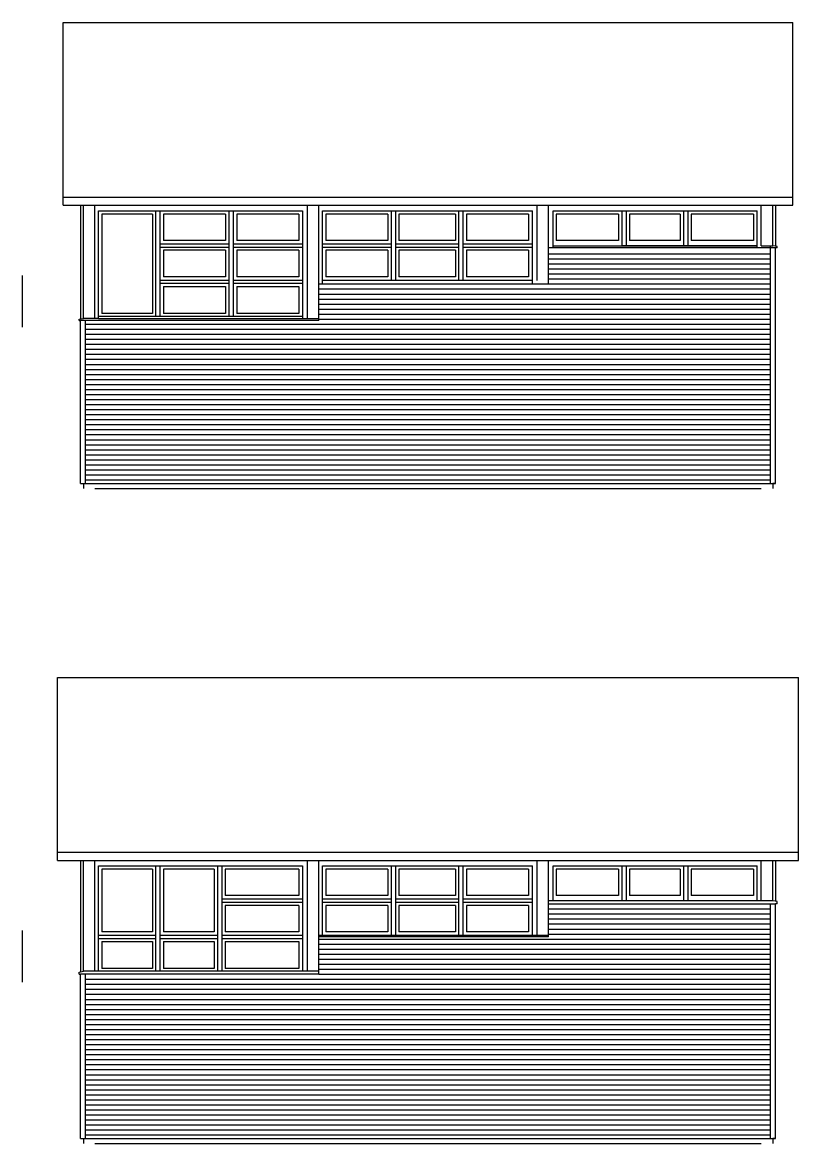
# Model space of a CAD drawing. Header units: inches. Extents: x 683 to 9370, y -498 to 3956.
# Drawn here: x 4164 to 4704, y 902 to 1683 of the extents above; entities that cross this region are included whole.
import ezdxf

# ---------------------------------------------------------------- set-up
doc = ezdxf.new("R2010")
doc.units = ezdxf.units.IN
doc.header["$MEASUREMENT"] = 0
for name, color, linetype in [('e1', 253, 'Continuous'), ('e2', 251, 'Continuous'), ('millwork', 40, 'Continuous'), ('walls', 7, 'Continuous')]:
    doc.layers.add(name, color=color, linetype=linetype)

msp = doc.modelspace()

# ---------------------------------------------------------------- linework, layer by layer
at = {"layer": 'e1'}
for p, q in [((4192.47, 1561.25), (4700.47, 1561.25)), ((4192.47, 1555.56), (4700.47, 1555.56)), ((4214.47, 1476.75), (4214.47, 1555.56)), ((4362.45, 1476.75), (4362.45, 1555.56)), ((4370.45, 1475.25), (4370.45, 1555.56)), ((4522.44, 1503.17), (4522.44, 1555.56)), ((4530.44, 1500.57), (4530.44, 1555.56)), ((4678.47, 1527.39), (4678.47, 1555.56)), ((4203.47, 1475.25), (4204.47, 1475.25)), ((4188.47, 1104.78), (4704.47, 1104.78)), ((4188.47, 1099.08), (4704.47, 1099.08)), ((4214.47, 1021.82), (4214.47, 1099.08)), ((4362.45, 1021.82), (4362.45, 1099.08)), ((4370.45, 1019.78), (4370.45, 1099.08)), ((4522.44, 1047.03), (4522.44, 1099.08)), ((4530.44, 1045.73), (4530.44, 1099.08)), ((4678.47, 1070.92), (4678.47, 1099.08)), ((4686.47, 1070.92), (4530.44, 1070.92)), ((4530.44, 1068.87), (4688.47, 1068.87)), ((4370.45, 1047.03), (4530.44, 1047.03)), ((4530.44, 1045.73), (4370.45, 1045.73)), ((4203.47, 1019.82), (4204.47, 1019.82)), ((4370.45, 1019.78), (4204.47, 1019.82)), ((4370.45, 1021.82), (4206.47, 1021.82))]:
    msp.add_line(p, q, dxfattribs=at)
at = {"layer": 'e2'}
for p, q in [((4204.47, 1555.56), (4204.47, 1476.42)), ((4688.47, 1555.56), (4688.47, 1527.06)), ((4217, 1551.75), (4359, 1551.75)), ((4217, 1476.75), (4217, 1551.75)), ((4254.5, 1549.5), (4219.25, 1549.5)), ((4219.25, 1549.5), (4219.25, 1480.21)), ((4254.5, 1549.5), (4254.5, 1480.21)), ((4257, 1478.3), (4257, 1551.75)), ((4260, 1478.3), (4260, 1551.75)), ((4305.5, 1549.5), (4262.25, 1549.5)), ((4262.25, 1549.5), (4262.25, 1531)), ((4305.5, 1549.5), (4305.5, 1531)), ((4308, 1478.3), (4308, 1551.75)), ((4311, 1478.3), (4311, 1551.75)), ((4356.5, 1549.5), (4313.25, 1549.5)), ((4313.25, 1549.5), (4313.25, 1531)), ((4356.5, 1549.5), (4356.5, 1531)), ((4359.21, 1476.75), (4359.21, 1551.75)), ((4372.98, 1551.75), (4519.19, 1551.75)), ((4372.98, 1500.57), (4372.98, 1551.75)), ((4418.48, 1549.5), (4375.23, 1549.5)), ((4375.23, 1549.5), (4375.23, 1531)), ((4418.48, 1549.5), (4418.48, 1531)), ((4420.98, 1503.5), (4420.98, 1551.75)), ((4423.98, 1503.5), (4423.98, 1551.75)), ((4465.48, 1549.5), (4426.23, 1549.5)), ((4426.23, 1549.5), (4426.23, 1531)), ((4465.48, 1549.5), (4465.48, 1531)), ((4467.98, 1503.5), (4467.98, 1551.75)), ((4470.98, 1503.5), (4470.98, 1551.75)), ((4516.48, 1549.5), (4473.23, 1549.5)), ((4473.23, 1549.5), (4473.23, 1531)), ((4516.48, 1549.5), (4516.48, 1531)), ((4519.19, 1500.57), (4519.19, 1551.75)), ((4533.55, 1551.75), (4675.76, 1551.75)), ((4533.55, 1525.89), (4533.55, 1551.75)), ((4579.05, 1549.5), (4535.8, 1549.5)), ((4535.8, 1549.5), (4535.8, 1531)), ((4579.05, 1549.5), (4579.05, 1531)), ((4581.55, 1527.39), (4581.55, 1551.75)), ((4584.55, 1527.39), (4584.55, 1551.75)), ((4622.05, 1549.5), (4586.8, 1549.5)), ((4586.8, 1549.5), (4586.8, 1531)), ((4622.05, 1549.5), (4622.05, 1531)), ((4624.55, 1527.39), (4624.55, 1551.75)), ((4627.55, 1527.39), (4627.55, 1551.75)), ((4673.05, 1549.5), (4629.8, 1549.5)), ((4629.8, 1549.5), (4629.8, 1531)), ((4673.05, 1549.5), (4673.05, 1531)), ((4675.76, 1525.89), (4675.76, 1551.75)), ((4260, 1528.75), (4308, 1528.75)), ((4260, 1526.5), (4308, 1526.5)), ((4305.5, 1531), (4262.25, 1531)), ((4305.5, 1524.25), (4262.25, 1524.25)), ((4262.25, 1524.25), (4262.25, 1505.75)), ((4305.5, 1524.25), (4305.5, 1505.75)), ((4311, 1528.75), (4359, 1528.75)), ((4311, 1526.5), (4359, 1526.5)), ((4356.5, 1531), (4313.25, 1531)), ((4356.5, 1524.25), (4313.25, 1524.25)), ((4313.25, 1524.25), (4313.25, 1505.75)), ((4356.5, 1524.25), (4356.5, 1505.75)), ((4372.98, 1528.75), (4420.98, 1528.75)), ((4372.98, 1526.5), (4420.98, 1526.5)), ((4418.48, 1531), (4375.23, 1531)), ((4418.48, 1524.25), (4375.23, 1524.25)), ((4375.23, 1524.25), (4375.23, 1505.75)), ((4418.48, 1524.25), (4418.48, 1505.75)), ((4423.98, 1528.75), (4467.98, 1528.75)), ((4423.98, 1526.5), (4467.98, 1526.5)), ((4465.48, 1531), (4426.23, 1531)), ((4465.48, 1524.25), (4426.23, 1524.25)), ((4426.23, 1524.25), (4426.23, 1505.75)), ((4465.48, 1524.25), (4465.48, 1505.75)), ((4470.98, 1528.75), (4519.19, 1528.75)), ((4470.98, 1526.5), (4519.19, 1526.5)), ((4516.48, 1531), (4473.23, 1531)), ((4516.48, 1524.25), (4473.23, 1524.25)), ((4473.23, 1524.25), (4473.23, 1505.75)), ((4516.48, 1524.25), (4516.48, 1505.75)), ((4688.47, 1525.89), (4530.44, 1525.89)), ((4533.55, 1527.39), (4675.76, 1527.39)), ((4579.05, 1531), (4535.8, 1531)), ((4675.76, 1527.39), (4581.55, 1527.39)), ((4622.05, 1531), (4586.8, 1531)), ((4673.05, 1531), (4629.8, 1531)), ((4678.42, 1527.39), (4686.47, 1527.39)), ((4684.97, 1361.75), (4684.97, 1527.39)), ((4530.44, 1521.75), (4684.97, 1521.75)), ((4530.44, 1518.25), (4684.97, 1518.25)), ((4530.44, 1514.75), (4684.97, 1514.75)), ((4530.44, 1511.25), (4684.97, 1511.25)), ((4260, 1503.5), (4308, 1503.5)), ((4260, 1501.25), (4308, 1501.25)), ((4305.5, 1505.75), (4262.25, 1505.75)), ((4311, 1503.5), (4359, 1503.5)), ((4311, 1501.25), (4359, 1501.25)), ((4356.5, 1505.75), (4313.25, 1505.75)), ((4530.44, 1500.57), (4370.45, 1500.57)), ((4372.98, 1503.5), (4519.19, 1503.5)), ((4418.48, 1505.75), (4375.23, 1505.75)), ((4465.48, 1505.75), (4426.23, 1505.75)), ((4516.48, 1505.75), (4473.23, 1505.75)), ((4530.44, 1507.75), (4684.97, 1507.75)), ((4530.44, 1504.25), (4684.97, 1504.25)), ((4530.44, 1500.75), (4684.97, 1500.75)), ((4262.25, 1499), (4305.5, 1499)), ((4262.25, 1499), (4262.25, 1480.21)), ((4305.5, 1499), (4305.5, 1480.21)), ((4313.25, 1499), (4356.5, 1499)), ((4313.25, 1499), (4313.25, 1480.21)), ((4356.5, 1499), (4356.5, 1480.21)), ((4370.45, 1497.25), (4684.97, 1497.25)), ((4370.45, 1493.75), (4684.97, 1493.75)), ((4370.45, 1490.25), (4684.97, 1490.25)), ((4370.45, 1486.75), (4684.97, 1486.75)), ((4217, 1476.75), (4206.47, 1476.75)), ((4217, 1478.3), (4359, 1478.3)), ((4217, 1476.75), (4370.45, 1476.75)), ((4254.5, 1480.21), (4219.25, 1480.21)), ((4305.5, 1480.21), (4262.25, 1480.21)), ((4356.5, 1480.21), (4313.25, 1480.21)), ((4370.45, 1483.25), (4684.97, 1483.25)), ((4370.45, 1479.75), (4684.97, 1479.75)), ((4370.45, 1475.25), (4204.47, 1475.25)), ((4207.97, 1361.75), (4207.97, 1475.25)), ((4207.97, 1472.75), (4684.97, 1472.75)), ((4207.97, 1469.25), (4684.97, 1469.25)), ((4370.45, 1476.25), (4684.97, 1476.25)), ((4207.97, 1465.75), (4684.97, 1465.75)), ((4207.97, 1462.25), (4684.97, 1462.25)), ((4207.97, 1458.75), (4684.97, 1458.75)), ((4207.97, 1455.25), (4684.97, 1455.25)), ((4207.97, 1451.75), (4684.97, 1451.75)), ((4207.97, 1448.25), (4684.97, 1448.25)), ((4207.97, 1444.75), (4684.97, 1444.75)), ((4207.97, 1441.25), (4684.97, 1441.25)), ((4207.97, 1437.75), (4684.97, 1437.75)), ((4207.97, 1434.25), (4684.97, 1434.25)), ((4207.97, 1430.75), (4684.97, 1430.75)), ((4207.97, 1427.25), (4684.97, 1427.25)), ((4207.97, 1423.75), (4684.97, 1423.75)), ((4207.97, 1420.25), (4684.97, 1420.25)), ((4207.97, 1416.75), (4684.97, 1416.75)), ((4207.97, 1413.25), (4684.97, 1413.25)), ((4207.97, 1409.75), (4684.97, 1409.75)), ((4207.97, 1406.25), (4684.97, 1406.25)), ((4207.97, 1402.75), (4684.97, 1402.75)), ((4207.97, 1399.25), (4684.97, 1399.25)), ((4207.97, 1395.75), (4684.97, 1395.75)), ((4207.97, 1392.25), (4684.97, 1392.25)), ((4207.97, 1388.75), (4684.97, 1388.75)), ((4207.97, 1385.25), (4684.97, 1385.25)), ((4207.97, 1381.75), (4684.97, 1381.75)), ((4207.97, 1378.25), (4684.97, 1378.25)), ((4207.97, 1374.75), (4684.97, 1374.75)), ((4207.97, 1371.25), (4684.97, 1371.25)), ((4207.97, 1367.75), (4684.97, 1367.75)), ((4206.47, 1361.75), (4688.47, 1361.75)), ((4206.47, 1361.75), (4206.47, 1358.25)), ((4207.97, 1364.25), (4684.97, 1364.25)), ((4686.47, 1361.75), (4686.47, 1358.25)), ((4214.47, 1358.25), (4678.47, 1358.25)), ((4204.47, 1099.08), (4204.47, 1021.49)), ((4217, 1095.28), (4359, 1095.28)), ((4217, 1021.82), (4217, 1095.28)), ((4257, 1021.82), (4257, 1095.28)), ((4260, 1021.82), (4260, 1095.28)), ((4300, 1021.82), (4300, 1095.28)), ((4303, 1021.82), (4303, 1095.28)), ((4359.21, 1021.82), (4359.21, 1095.28)), ((4372.98, 1095.28), (4519.19, 1095.28)), ((4372.98, 1047.03), (4372.98, 1095.28)), ((4420.98, 1047.03), (4420.98, 1095.28)), ((4423.98, 1047.03), (4423.98, 1095.28)), ((4467.98, 1047.03), (4467.98, 1095.28)), ((4470.98, 1047.03), (4470.98, 1095.28)), ((4519.19, 1047.03), (4519.19, 1095.28)), ((4533.55, 1095.28), (4675.76, 1095.28)), ((4533.55, 1070.92), (4533.55, 1095.28)), ((4581.55, 1070.92), (4581.55, 1095.28)), ((4584.55, 1070.92), (4584.55, 1095.28)), ((4624.55, 1070.92), (4624.55, 1095.28)), ((4627.55, 1070.92), (4627.55, 1095.28)), ((4675.76, 1070.92), (4675.76, 1095.28)), ((4688.47, 1099.08), (4688.47, 1070.58)), ((4254.5, 1093.03), (4219.25, 1093.03)), ((4219.25, 1093.03), (4219.25, 1049.28)), ((4254.5, 1093.03), (4254.5, 1049.28)), ((4297.5, 1093.03), (4262.25, 1093.03)), ((4262.25, 1093.03), (4262.25, 1049.28)), ((4297.5, 1093.03), (4297.5, 1049.28)), ((4356.5, 1093.03), (4305.25, 1093.03)), ((4305.25, 1093.03), (4305.25, 1074.53)), ((4356.5, 1093.03), (4356.5, 1074.53)), ((4418.48, 1093.03), (4375.23, 1093.03)), ((4375.23, 1093.03), (4375.23, 1074.53)), ((4418.48, 1093.03), (4418.48, 1074.53)), ((4465.48, 1093.03), (4426.23, 1093.03)), ((4426.23, 1093.03), (4426.23, 1074.53)), ((4465.48, 1093.03), (4465.48, 1074.53)), ((4516.48, 1093.03), (4473.23, 1093.03)), ((4473.23, 1093.03), (4473.23, 1074.53)), ((4516.48, 1093.03), (4516.48, 1074.53)), ((4579.05, 1093.03), (4535.8, 1093.03)), ((4535.8, 1093.03), (4535.8, 1074.53)), ((4579.05, 1093.03), (4579.05, 1074.53)), ((4586.8, 1093.03), (4586.8, 1074.53)), ((4622.05, 1093.03), (4586.8, 1093.03)), ((4622.05, 1093.03), (4622.05, 1074.53)), ((4673.05, 1093.03), (4629.8, 1093.03)), ((4629.8, 1093.03), (4629.8, 1074.53)), ((4673.05, 1093.03), (4673.05, 1074.53)), ((4303, 1072.28), (4359, 1072.28)), ((4356.5, 1074.53), (4305.25, 1074.53)), ((4372.98, 1072.28), (4420.98, 1072.28)), ((4418.48, 1074.53), (4375.23, 1074.53)), ((4423.98, 1072.28), (4467.98, 1072.28)), ((4465.48, 1074.53), (4426.23, 1074.53)), ((4470.98, 1072.28), (4519.19, 1072.28)), ((4516.48, 1074.53), (4473.23, 1074.53)), ((4579.05, 1074.53), (4535.8, 1074.53)), ((4622.05, 1074.53), (4586.8, 1074.53)), ((4673.05, 1074.53), (4629.8, 1074.53)), ((4303, 1070.03), (4359, 1070.03)), ((4356.5, 1067.78), (4305.25, 1067.78)), ((4305.25, 1067.78), (4305.25, 1049.28)), ((4356.5, 1067.78), (4356.5, 1049.28)), ((4372.98, 1070.03), (4420.98, 1070.03)), ((4418.48, 1067.78), (4375.23, 1067.78)), ((4375.23, 1067.78), (4375.23, 1049.28)), ((4418.48, 1067.78), (4418.48, 1049.28)), ((4423.98, 1070.03), (4467.98, 1070.03)), ((4465.48, 1067.78), (4426.23, 1067.78)), ((4426.23, 1067.78), (4426.23, 1049.28)), ((4465.48, 1067.78), (4465.48, 1049.28)), ((4470.98, 1070.03), (4519.19, 1070.03)), ((4516.48, 1067.78), (4473.23, 1067.78)), ((4473.23, 1067.78), (4473.23, 1049.28)), ((4516.48, 1067.78), (4516.48, 1049.28)), ((4530.44, 1065.28), (4684.97, 1065.28)), ((4684.97, 905.28), (4684.97, 1068.87)), ((4530.44, 1061.78), (4684.97, 1061.78)), ((4530.44, 1058.28), (4684.97, 1058.28)), ((4530.44, 1054.78), (4684.97, 1054.78)), ((4217, 1047.03), (4257, 1047.03)), ((4254.5, 1049.28), (4219.25, 1049.28)), ((4260, 1047.03), (4300, 1047.03)), ((4297.5, 1049.28), (4262.25, 1049.28)), ((4303, 1047.03), (4359, 1047.03)), ((4356.5, 1049.28), (4305.25, 1049.28)), ((4418.48, 1049.28), (4375.23, 1049.28)), ((4465.48, 1049.28), (4426.23, 1049.28)), ((4516.48, 1049.28), (4473.23, 1049.28)), ((4530.44, 1051.28), (4684.97, 1051.28)), ((4530.44, 1047.78), (4684.97, 1047.78)), ((4217, 1044.78), (4257, 1044.78)), ((4219.25, 1042.53), (4254.5, 1042.53)), ((4219.25, 1042.53), (4219.25, 1023.74)), ((4254.5, 1042.53), (4254.5, 1023.74)), ((4260, 1044.78), (4300, 1044.78)), ((4262.25, 1042.53), (4297.5, 1042.53)), ((4262.25, 1042.53), (4262.25, 1023.74)), ((4297.5, 1042.53), (4297.5, 1023.74)), ((4303, 1044.78), (4359, 1044.78)), ((4305.25, 1042.53), (4356.5, 1042.53)), ((4305.25, 1042.53), (4305.25, 1023.74)), ((4356.5, 1042.53), (4356.5, 1023.74)), ((4370.45, 1044.28), (4684.97, 1044.28)), ((4370.45, 1040.78), (4684.97, 1040.78)), ((4370.45, 1037.28), (4684.97, 1037.28)), ((4370.45, 1033.78), (4684.97, 1033.78)), ((4254.5, 1023.74), (4219.25, 1023.74)), ((4297.5, 1023.74), (4262.25, 1023.74)), ((4356.5, 1023.74), (4305.25, 1023.74)), ((4370.45, 1030.28), (4684.97, 1030.28)), ((4370.45, 1026.78), (4684.97, 1026.78)), ((4207.97, 905.28), (4207.97, 1019.78)), ((4207.97, 1016.28), (4684.97, 1016.28)), ((4370.45, 1023.28), (4684.97, 1023.28)), ((4370.45, 1019.78), (4684.97, 1019.78)), ((4207.97, 1012.78), (4684.97, 1012.78)), ((4207.97, 1009.28), (4684.97, 1009.28)), ((4207.97, 1005.78), (4684.97, 1005.78)), ((4207.97, 1002.28), (4684.97, 1002.28)), ((4207.97, 998.78), (4684.97, 998.78)), ((4207.97, 995.28), (4684.97, 995.28)), ((4207.97, 991.78), (4684.97, 991.78)), ((4207.97, 988.28), (4684.97, 988.28)), ((4207.97, 984.78), (4684.97, 984.78)), ((4207.97, 981.28), (4684.97, 981.28)), ((4207.97, 977.78), (4684.97, 977.78)), ((4207.97, 974.28), (4684.97, 974.28)), ((4207.97, 970.78), (4684.97, 970.78)), ((4207.97, 967.28), (4684.97, 967.28)), ((4207.97, 963.78), (4684.97, 963.78)), ((4207.97, 960.28), (4684.97, 960.28)), ((4207.97, 956.78), (4684.97, 956.78)), ((4207.97, 953.28), (4684.97, 953.28)), ((4207.97, 949.78), (4684.97, 949.78)), ((4207.97, 946.28), (4684.97, 946.28)), ((4207.97, 942.78), (4684.97, 942.78)), ((4207.97, 939.28), (4684.97, 939.28)), ((4207.97, 935.78), (4684.97, 935.78)), ((4207.97, 932.28), (4684.97, 932.28)), ((4207.97, 928.78), (4684.97, 928.78)), ((4207.97, 925.28), (4684.97, 925.28)), ((4207.97, 921.78), (4684.97, 921.78)), ((4207.97, 918.28), (4684.97, 918.28)), ((4207.97, 914.78), (4684.97, 914.78)), ((4207.97, 911.28), (4684.97, 911.28)), ((4207.97, 907.78), (4684.97, 907.78)), ((4206.47, 905.28), (4688.47, 905.28)), ((4206.47, 905.28), (4206.47, 901.78)), ((4214.47, 901.78), (4678.47, 901.78)), ((4686.47, 905.28), (4686.47, 901.78))]:
    msp.add_line(p, q, dxfattribs=at)
at = {"layer": 'millwork'}
for p, q in [((4164.04, 1470.75), (4164.04, 1506.75)), ((4164.04, 1014.28), (4164.04, 1050.28))]:
    msp.add_line(p, q, dxfattribs=at)
at = {"layer": 'walls'}
for p, q in [((4192.47, 1683), (4700.47, 1683)), ((4192.47, 1555.56), (4192.47, 1683)), ((4700.47, 1555.56), (4700.47, 1683)), ((4206.47, 1476.75), (4206.47, 1555.56)), ((4686.47, 1527.39), (4686.47, 1555.56)), ((4689.47, 1526.89), (4686.47, 1527.39)), ((4688.47, 1361.75), (4688.47, 1525.89)), ((4689.47, 1525.89), (4688.47, 1525.89)), ((4689.47, 1525.89), (4689.47, 1526.89)), ((4203.47, 1476.25), (4206.47, 1476.75)), ((4203.47, 1475.25), (4203.47, 1476.25)), ((4204.47, 1361.75), (4204.47, 1475.25)), ((4204.47, 1361.75), (4206.47, 1361.75)), ((4688.47, 1361.75), (4686.47, 1361.75)), ((4188.47, 1226.53), (4704.47, 1226.53)), ((4188.47, 1099.08), (4188.47, 1226.53)), ((4704.47, 1099.08), (4704.47, 1226.53)), ((4206.47, 1021.82), (4206.47, 1099.08)), ((4686.47, 1070.92), (4686.47, 1099.08)), ((4689.47, 1070.42), (4686.47, 1070.92)), ((4689.47, 1068.87), (4689.47, 1070.42)), ((4688.47, 905.28), (4688.47, 1068.87)), ((4689.47, 1068.87), (4688.47, 1068.87)), ((4203.47, 1021.32), (4206.47, 1021.82)), ((4203.47, 1019.82), (4203.47, 1021.32)), ((4204.47, 905.28), (4204.47, 1019.82)), ((4204.47, 905.28), (4206.47, 905.28)), ((4688.47, 905.28), (4686.47, 905.28))]:
    msp.add_line(p, q, dxfattribs=at)

doc.saveas('drawing.dxf')
